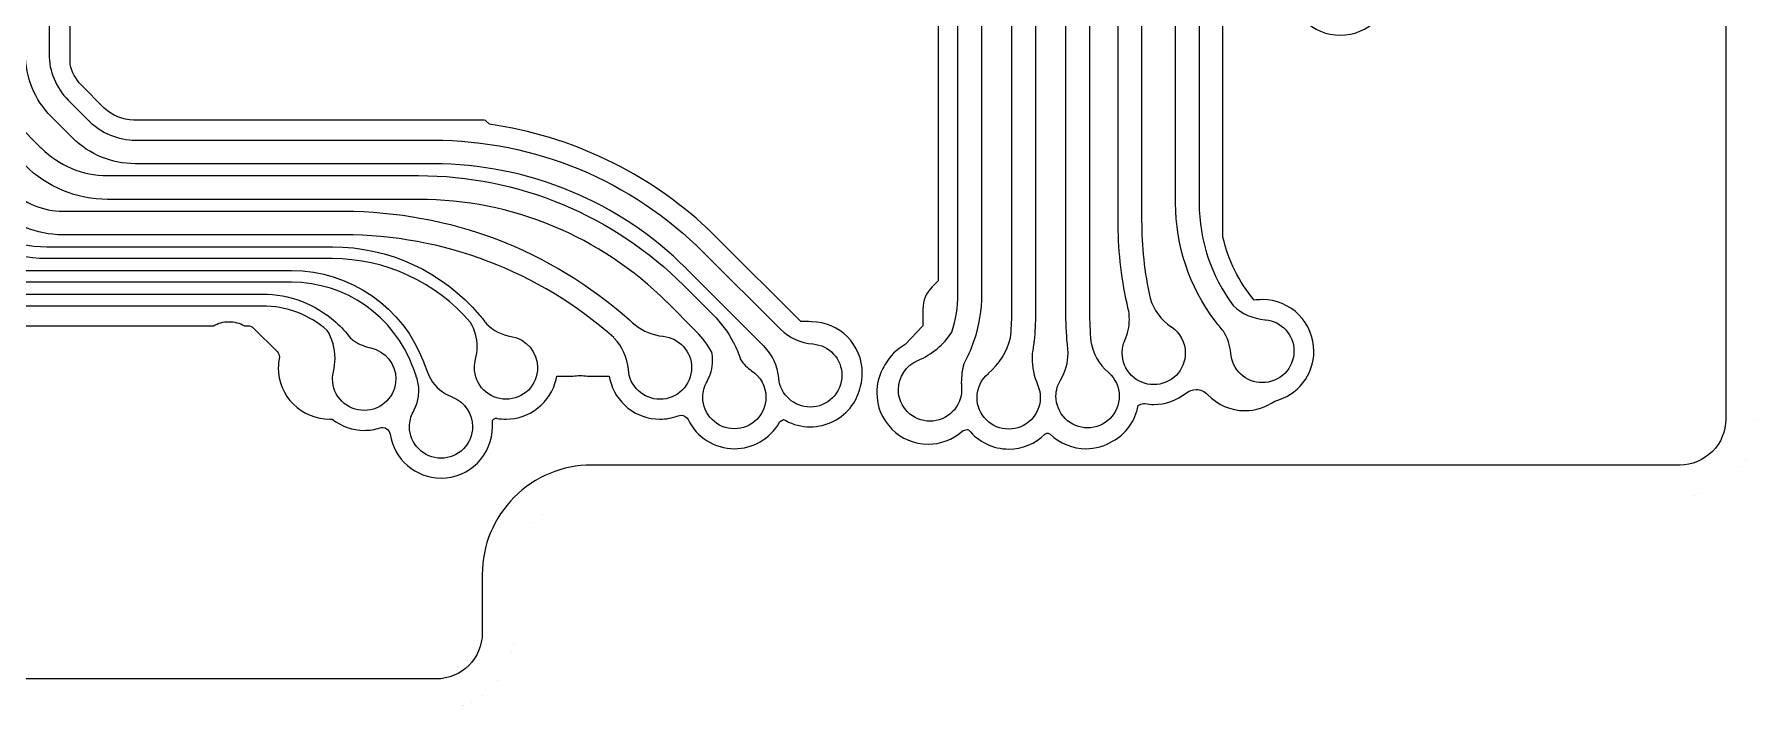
# Model space of a CAD drawing. Extents: x 3811 to 4077, y -444 to -307.
# Drawn here: x 3996.24 to 4007.32, y -397.37 to -393.02 of the extents above; entities that cross this region are included whole.
import ezdxf

# ---------------------------------------------------------------- set-up
doc = ezdxf.new("R2010")
doc.units = 0
doc.layers.add('gbr-dxf', color=7, linetype='Continuous')
doc.layers.add('gbr-outline-dxf', color=2, linetype='Continuous')

msp = doc.modelspace()

# ---------------------------------------------------------------- linework, layer by layer
at = {"layer": 'gbr-dxf', "linetype": 'Continuous'}
for points in [[(4001.604, -384.235, -0.122231), (4003.493, -387.371, -0.016533), (4003.494, -387.376, -0.065936), (4003.729, -389.145, -0.007748), (4003.729, -389.147), (4003.729, -394.099, -0.009724), (4003.729, -394.102, 0.160485), (4003.948, -394.761, 0.174527), (4004.151, -394.852, -0.014827), (4004.155, -394.852, -0.386382), (4004.339, -395.054, -0.414223), (4004.136, -395.257, -0.395614), (4003.933, -395.067, 0.115459), (4003.885, -394.926, -0.01735), (4003.83, -394.858), (4003.83, -394.858, -0.1621), (4003.577, -394.102, -0.007849), (4003.577, -394.1, -0.011836), (4003.577, -394.096), (4003.577, -389.149, -0.007677), (4003.577, -389.147, 0.065927), (4003.348, -387.418, 0.12221), (4001.498, -384.345, -0.008815)], [(4002.329, -389.149), (4002.329, -394.687, -0.007914), (4002.329, -394.689, -0.080416), (4002.28, -394.987, -0.016807), (4002.278, -394.992, -0.041901), (4002.215, -395.137, 0.06358), (4002.199, -395.257, -0.007388), (4002.199, -395.259, 0.013726), (4002.2, -395.285, -0.020737), (4002.201, -395.302, -0.414223), (4001.997, -395.505, -0.414223), (4001.794, -395.302, -0.303999), (4001.92, -395.114, 0.150785), (4002.138, -394.932, 0.07874), (4002.177, -394.687, -0.007665), (4002.177, -394.685), (4002.177, -389.161, -0.053095)], [(4002.676, -389.149), (4002.676, -394.81, -0.007811), (4002.676, -394.812, -0.026849), (4002.667, -394.989, -0.015262), (4002.666, -394.993, -0.013571), (4002.654, -395.082, 0.008603), (4002.654, -395.096, -0.007242), (4002.654, -395.098, 0.10372), (4002.69, -395.271, -0.017244), (4002.692, -395.276, -0.097469), (4002.707, -395.353, -0.414223), (4002.504, -395.556, -0.414223), (4002.3, -395.353, -0.220877), (4002.373, -395.198), (4002.373, -395.197, 0.159754), (4002.515, -394.969, 0.026647), (4002.524, -394.81, -0.007671), (4002.524, -394.808), (4002.524, -389.158, -0.03661)], [(4003.024, -389.149), (4003.024, -394.796, -0.009892), (4003.024, -394.799, 0.02098), (4003.032, -394.992, 0.176307), (4003.144, -395.19, -0.01411), (4003.147, -395.193, -0.213728), (4003.215, -395.344, -0.414223), (4003.012, -395.548, -0.414223), (4002.808, -395.344, -0.139682), (4002.839, -395.237, 0.133526), (4002.886, -395.069, -0.007143), (4002.886, -395.067, 0.00677), (4002.886, -395.059, -0.005142), (4002.881, -395.009), (4002.881, -395.009, -0.021663), (4002.871, -394.796, -0.009994), (4002.871, -394.794), (4002.871, -389.154, -0.02253)], [(4003.359, -389.149), (4003.359, -394.21, -0.007602), (4003.359, -394.212, 0.053098), (4003.413, -394.714, 0.175908), (4003.549, -394.897), (4003.55, -394.898, -0.250341), (4003.64, -395.067, -0.414223), (4003.437, -395.27, -0.414223), (4003.234, -395.067, -0.101733), (4003.25, -394.986, -0.008631), (4003.251, -394.984, 0.103262), (4003.28, -394.851, -0.007167), (4003.28, -394.849, 0.038905), (4003.276, -394.797, -0.004847), (4003.265, -394.75, -0.008114), (4003.265, -394.748, -0.05347), (4003.207, -394.21, -0.007678), (4003.207, -394.208), (4003.207, -389.147, -0.007567)], [(4007.092, -391.922), (4007.092, -392.321, -0.020534), (4007.092, -392.322, -0.047097), (4007.09, -392.337, 0.094979), (4007.091, -392.344), (4007.091, -392.344, -0.27305), (4007.084, -392.369, -0.058597), (4007.08, -392.373, 0.318194), (4007.078, -392.396), (4007.102, -392.421, -0.198996), (4007.117, -392.456), (4007.117, -395.491, -0.41422), (4006.821, -395.787), (3999.821, -395.787, 0.414216), (3999.117, -396.491), (3999.117, -396.867, -0.41397), (3998.821, -397.163), (3993.821, -397.163, -0.414221)], [(4002.049, -392.884), (4002.049, -394.603), (4002.011, -394.641, 0.198368), (4001.952, -394.784), (4001.952, -394.892), (4001.838, -395.012, 0.142884), (4001.707, -395.143, 0.083725), (4001.664, -395.244, 0.059412), (4001.655, -395.322, 0.41422), (4001.985, -395.653, 0.181332), (4002.203, -395.571, -0.181155), (4002.236, -395.559, -0.045807), (4002.245, -395.56, 0.227927), (4002.504, -395.684, 0.196616), (4002.736, -395.589, -0.195398), (4002.753, -395.582, -0.195381), (4002.771, -395.589, 0.194271), (4003.001, -395.682), (4003.001, -395.682, 0.136453), (4003.172, -395.634, 0.224312), (4003.337, -395.405, -0.18659), (4003.371, -395.392, -0.043528), (4003.38, -395.392, 0.043497), (4003.437, -395.397), (4003.437, -395.397, 0.171475), (4003.645, -395.324, -0.171496), (4003.709, -395.301, -0.2067), (4003.783, -395.333, 0.206268), (4004.023, -395.437, 0.15615), (4004.215, -395.376, 0.344808), (4004.467, -395.054), (4004.467, -395.054, 0.414218), (4004.136, -394.723), (4004.135, -394.723, 0.039293), (4004.083, -394.727, -0.116613), (4003.882, -394.322), (4003.882, -392.234, -0.414237)], [(3996.33, -392.53), (3996.33, -393.14, -0.007269), (3996.33, -393.142, 0.197744), (3996.454, -393.44, -0.008473), (3996.456, -393.441), (3996.584, -393.57, -0.013629), (3996.587, -393.573, 0.198833), (3996.887, -393.697, -0.007665), (3996.889, -393.697), (3998.801, -393.697, -0.007767), (3998.803, -393.697, -0.198719), (4000.539, -394.417, -0.008667), (4000.541, -394.419), (4001.031, -394.909, -0.01395), (4001.034, -394.912), (4001.037, -394.915, 0.173213), (4001.244, -395.008), (4001.245, -395.008, -0.389312), (4001.431, -395.21, -0.414223), (4001.227, -395.414, -0.385057), (4001.025, -395.231, -0.007756), (4001.025, -395.229, 0.175365), (4000.928, -395.021, -0.012112), (4000.925, -395.019), (4000.431, -394.525, -0.008605), (4000.43, -394.523, 0.198675), (3998.801, -393.849, -0.007678), (3998.799, -393.849), (3996.887, -393.849, -0.008106), (3996.885, -393.849, -0.19591), (3996.483, -393.684, -0.014925), (3996.479, -393.681), (3996.346, -393.548, -0.009422), (3996.345, -393.546, -0.19768), (3996.178, -393.14, -0.007691)], [(4004.306, -392.691, 0.414218), (4004.637, -393.022, 0.414221), (4004.968, -392.691, 0.198927)], [(3995.39, -394.891), (3997.388, -394.891, -0.128276), (3997.487, -394.865, -0.128284), (3997.587, -394.891), (3997.611, -394.891, -0.198685), (3997.646, -394.906), (3997.797, -395.057, -0.199058), (3997.812, -395.092, -0.045392), (3997.811, -395.101), (3997.811, -395.102, 0.045647), (3997.805, -395.162, 0.41422), (3998.136, -395.492), (3998.139, -395.492, 0.010168), (3998.152, -395.492, 0.169128), (3998.358, -395.564), (3998.358, -395.564, 0.078), (3998.459, -395.548, -0.078237), (3998.475, -395.545, -0.371915), (3998.525, -395.589, 0.371519), (3998.852, -395.871), (3998.852, -395.871, 0.414218), (3999.183, -395.54), (3999.183, -395.539, 0.019707), (3999.182, -395.513, -0.020329), (3999.182, -395.511, -0.414291), (3999.207, -395.486, -0.044335), (3999.212, -395.487, 0.043913), (3999.27, -395.492), (3999.27, -395.492, 0.348009), (3999.592, -395.236), (3999.596, -395.216), (3999.7, -395.216, -0.05862), (3999.747, -395.211, -0.058615), (3999.794, -395.216), (3999.934, -395.216), (3999.938, -395.236, 0.348749), (4000.26, -395.492, 0.090891), (4000.378, -395.47, -0.090096), (4000.396, -395.467, -0.287486), (4000.441, -395.495, 0.287332), (4000.739, -395.682), (4000.739, -395.682, 0.269724), (4001.027, -395.515), (4001.03, -395.509), (4001.056, -395.494), (4001.069, -395.501, 0.125742), (4001.227, -395.541, 0.23956), (4001.495, -395.405, 0.105652), (4001.551, -395.279, 0.06364), (4001.562, -395.196), (4001.562, -395.195), (4001.562, -395.195, 0.410397), (4001.235, -394.865), (4001.215, -394.864), (4001.167, -394.864), (4000.629, -394.327), (4000.629, -394.327), (4000.573, -394.271, 0.085841), (4000.567, -394.267), (4000.567, -394.267), (4000.567, -394.267), (4000.567, -394.267, -0.161182), (4000.566, -394.266, 0.153936), (3999.164, -393.595), (3999.143, -393.575, -0.041572), (3999.143, -393.575, 0.181507), (3999.13, -393.569, -0.037059), (3999.13, -393.569), (3996.875, -393.569, -0.178392), (3996.685, -393.491), (3996.536, -393.342, -0.127924), (3996.466, -393.21), (3996.466, -392.929, -0.324981)], [(3996.126, -393.593), (3996.28, -393.748, -0.008651), (3996.282, -393.749, 0.198066), (3996.705, -393.925, -0.007408), (3996.707, -393.925), (3998.705, -393.925, -0.007697), (3998.707, -393.925, -0.198934), (4000.414, -394.633, -0.013705), (4000.417, -394.635), (4000.601, -394.819, -0.008536), (4000.602, -394.821, -0.075248), (4000.732, -394.996, -0.011941), (4000.733, -394.999, -0.040669), (4000.779, -395.108, 0.093197), (4000.85, -395.181, -0.252957), (4000.942, -395.351, -0.414223), (4000.739, -395.554, -0.414223), (4000.536, -395.351, -0.132318), (4000.563, -395.249, 0.126679), (4000.599, -395.116, -0.007092), (4000.599, -395.114, 0.04859), (4000.593, -395.061, 0.071158), (4000.496, -394.93, -0.008469), (4000.494, -394.929), (4000.306, -394.74, -0.013722), (4000.303, -394.737, 0.198258), (3998.709, -394.078, -0.007609), (3998.707, -394.078), (3996.709, -394.078, -0.007704), (3996.707, -394.078, -0.198008), (3996.176, -393.859, -0.009097)], [(3996.08, -394.014, 0.19883), (3996.419, -394.154, -0.007665), (3996.421, -394.154), (3998.226, -394.154, -0.007753), (3998.228, -394.154, -0.183538), (4000.064, -394.853, -0.02228), (4000.069, -394.858, -0.003896), (4000.1, -394.886, 0.145509), (4000.279, -394.958, -0.006455), (4000.281, -394.959, -0.384832), (4000.464, -395.161, -0.414223), (4000.26, -395.364, -0.397892), (4000.057, -395.172, 0.167956), (3999.966, -394.97, -0.002848), (3999.963, -394.967, 0.183745), (3998.226, -394.306, -0.007678), (3998.224, -394.306), (3996.419, -394.306, -0.008047), (3996.417, -394.306, -0.196204), (3995.975, -394.124, -0.01471)], [(3995.715, -394.133, 0.198972), (3996.317, -394.383, -0.010857), (3996.318, -394.383), (3998.151, -394.383, -0.010993), (3998.153, -394.383, -0.22016), (3999.1, -394.822, -0.02483), (3999.102, -394.825, -0.013921), (3999.145, -394.879, 0.155507), (3999.303, -394.96), (3999.304, -394.96, -0.365445), (3999.473, -395.161, -0.414223), (3999.27, -395.364, -0.414223), (3999.067, -395.161, -0.067443), (3999.074, -395.107, -0.010844), (3999.074, -395.105, 0.068048), (3999.085, -395.027, -0.010503), (3999.085, -395.025, 0.14013), (3999.041, -394.871, 0.220257), (3998.151, -394.459, -0.01087), (3998.15, -394.459), (3996.317, -394.459, -0.011052), (3996.315, -394.459, -0.197764), (3995.663, -394.189, -0.01972)], [(3996.087, -394.535), (3997.889, -394.535, -0.014192), (3997.891, -394.535, -0.312831), (3998.741, -395.128, -0.019152), (3998.742, -395.13), (3998.764, -395.19, -0.013494), (3998.765, -395.192), (3998.766, -395.194, 0.168761), (3998.88, -395.329), (3998.929, -395.352, -0.304044), (3999.055, -395.54, -0.414223), (3998.852, -395.743, -0.414223), (3998.649, -395.54, -0.120933), (3998.672, -395.446), (3998.694, -395.398, 0.083075), (3998.709, -395.31, -0.010409), (3998.709, -395.309, 0.083232), (3998.695, -395.222), (3998.693, -395.219), (3998.693, -395.217, -0.019595), (3998.692, -395.214), (3998.672, -395.159, -0.018637), (3998.671, -395.157, 0.314285), (3997.889, -394.611, -0.014071), (3997.887, -394.611), (3996.085, -394.611, -0.011022)], [(3995.949, -394.687), (3997.701, -394.687, -0.014524), (3997.703, -394.687, -0.182351), (3998.173, -394.866, -0.020053), (3998.175, -394.868, -0.049486), (3998.27, -394.971, 0.025373), (3998.294, -394.99, 0.082303), (3998.401, -395.034, -0.352944), (3998.561, -395.233, -0.414223), (3998.358, -395.436, -0.414223), (3998.154, -395.233, -0.056901), (3998.16, -395.187, -0.013431), (3998.16, -395.185, 0.059217), (3998.17, -395.102, -0.016044), (3998.17, -395.1, 0.133662), (3998.12, -394.921, 0.182016), (3997.701, -394.764, -0.014071), (3997.699, -394.764), (3995.947, -394.764, -0.010979)]]:
    msp.add_lwpolyline(points, format="xyb", dxfattribs=at)
at = {"layer": 'gbr-outline-dxf', "linetype": 'Continuous', "const_width": 0.000025}
msp.add_lwpolyline([(4007.321, -395.49), (4007.321, -388.109, 0.211094), (4007.158, -387.739), (4001.484, -382.573, -0.211095), (4001.321, -382.203), (4001.321, -374.3, 0.414217), (4000.821, -373.8), (3987.821, -373.8, 0.414217), (3987.321, -374.3), (3987.321, -382.203, 0.211094), (3987.484, -382.573), (3993.158, -387.739, -0.211095), (3993.321, -388.109), (3993.321, -396.866, 0.414217), (3993.821, -397.366), (3998.821, -397.366, 0.414217), (3999.321, -396.866), (3999.321, -396.49, -0.414217), (3999.821, -395.99), (4006.821, -395.99, 0.414217)], format="xyb", close=True, dxfattribs=at)

doc.saveas('drawing.dxf')
